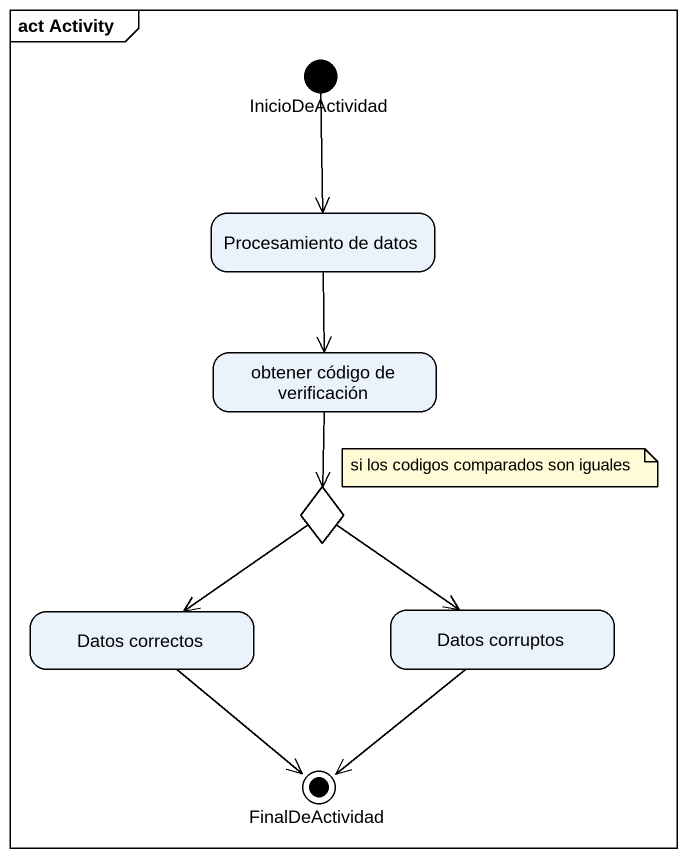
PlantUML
@startuml
mainframe act Activity
hide empty description
state InicioDeActividad <<start>>
state "Procesamiento de datos" as Procesamiento_de_datos
state "obtener código de verificación" as obtener_código_de
state choice1 <<choice>>
state "Datos correctos" as Datos_correctos
state "Datos corruptos" as Datos_corruptos
state FinalDeActividad <<end>>
InicioDeActividad --> Procesamiento_de_datos
Procesamiento_de_datos --> obtener_código_de
obtener_código_de --> choice1
choice1 --> Datos_correctos
choice1 --> Datos_corruptos
Datos_correctos --> FinalDeActividad
Datos_corruptos --> FinalDeActividad
note as N1
  si los codigos comparados son iguales
end note
@enduml
